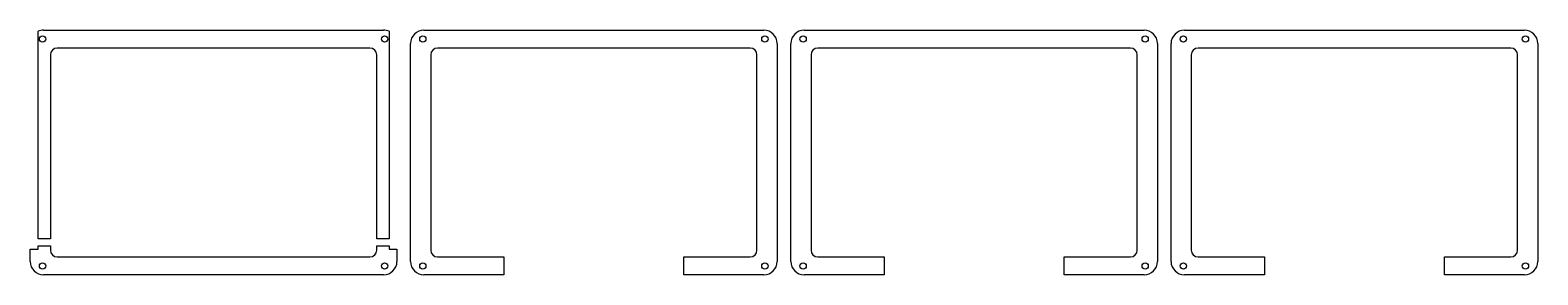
# Model space of a CAD drawing. Header units: millimetres. Extents: x 0 to 670, y -109 to 0.
import ezdxf

# ---------------------------------------------------------------- set-up
doc = ezdxf.new("R2010")
doc.units = ezdxf.units.MM

msp = doc.modelspace()

# ---------------------------------------------------------------- linework, layer by layer
for p, q in [((6, 0), (157, 0)), ((175, 0), (326, 0)), ((344, 0), (495, 0)), ((513, 0), (664, 0)), ((3.5, -92.9), (3.5, -0.55)), ((159.5, -0.55), (159.5, -92.9)), ((169, -103), (169, -6)), ((332, -6), (332, -103)), ((338, -103), (338, -6)), ((501, -6), (501, -103)), ((507, -103), (507, -6)), ((670, -6), (670, -103)), ((9, -11), (9, -92.9)), ((151, -8), (12, -8)), ((154, -92.9), (154, -11)), ((178, -11), (178, -98)), ((320, -8), (181, -8)), ((323, -98), (323, -11)), ((347, -11), (347, -98)), ((489, -8), (350, -8)), ((492, -98), (492, -11)), ((516, -11), (516, -98)), ((658, -8), (519, -8)), ((661, -98), (661, -11)), ((9, -92.9), (3.5, -92.9)), ((159.5, -92.9), (154, -92.9)), ((0, -103), (0, -97.5)), ((0, -97.5), (3.5, -97.5)), ((3.5, -97.5), (3.5, -96.1)), ((3.5, -96.1), (9, -96.1)), ((9, -96.1), (9, -98)), ((154, -98), (154, -96.1)), ((154, -96.1), (159.5, -96.1)), ((159.5, -96.1), (159.5, -97.5)), ((159.5, -97.5), (163, -97.5)), ((163, -97.5), (163, -103)), ((12, -101), (151, -101)), ((181, -101), (210.5, -101)), ((210.5, -101), (210.5, -109)), ((290.5, -109), (290.5, -101)), ((290.5, -101), (320, -101)), ((350, -101), (379.5, -101)), ((379.5, -101), (379.5, -109)), ((459.5, -109), (459.5, -101)), ((459.5, -101), (489, -101)), ((519, -101), (548.5, -101)), ((548.5, -101), (548.5, -109)), ((628.5, -109), (628.5, -101)), ((628.5, -101), (658, -101)), ((157, -109), (6, -109)), ((210.5, -109), (175, -109)), ((326, -109), (290.5, -109)), ((379.5, -109), (344, -109)), ((495, -109), (459.5, -109)), ((548.5, -109), (513, -109)), ((664, -109), (628.5, -109))]:
    msp.add_line(p, q)
for centre in [(5.5, -4), (157.5, -4), (174.5, -4), (326.5, -4), (343.5, -4), (495.5, -4), (512.5, -4), (664.5, -4), (5.5, -105), (157.5, -105), (174.5, -105), (326.5, -105), (343.5, -105), (495.5, -105), (512.5, -105), (664.5, -105)]:
    msp.add_circle(centre, 1.4)
for centre, radius, start, end in [((6, -6), 6, 90, 114.62432), ((157, -6), 6, 65.37568, 90), ((175, -6), 6, 90, 180), ((326, -6), 6, 0, 90), ((344, -6), 6, 90, 180), ((495, -6), 6, 0, 90), ((513, -6), 6, 90, 180), ((664, -6), 6, 0, 90), ((12, -11), 3, 90, 180), ((151, -11), 3, 0, 90), ((181, -11), 3, 90, 180), ((320, -11), 3, 0, 90), ((350, -11), 3, 90, 180), ((489, -11), 3, 0, 90), ((519, -11), 3, 90, 180), ((658, -11), 3, 0, 90), ((12, -98), 3, 180, 270), ((151, -98), 3, -90, 0), ((181, -98), 3, 180, 270), ((320, -98), 3, -90, 0), ((350, -98), 3, 180, 270), ((489, -98), 3, -90, 0), ((519, -98), 3, 180, 270), ((658, -98), 3, -90, 0), ((6, -103), 6, 180, 270), ((157, -103), 6, -90, 0), ((175, -103), 6, 180, 270), ((326, -103), 6, -90, 0), ((344, -103), 6, 180, 270), ((495, -103), 6, -90, 0), ((513, -103), 6, 180, 270), ((664, -103), 6, -90, 0)]:
    msp.add_arc(centre, radius, start, end)

doc.saveas('drawing.dxf')
